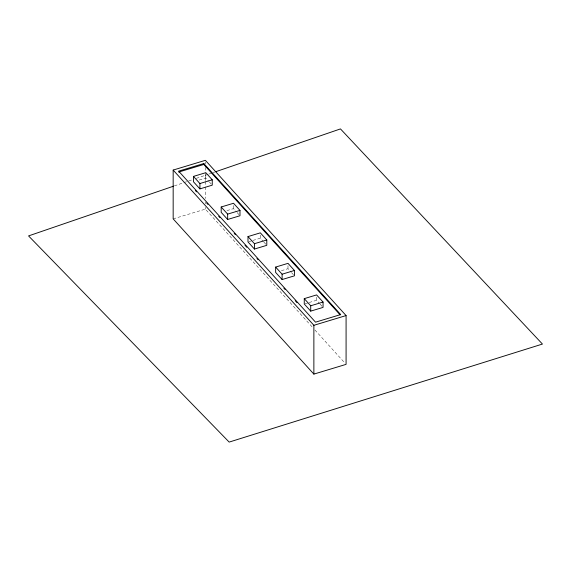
<?xml version="1.0" encoding="UTF-8"?>
<svg xmlns="http://www.w3.org/2000/svg" width="571" height="571" viewBox="0 0 571 571"><rect width="100%" height="100%" fill="white"/><g stroke="black" fill="none" stroke-linecap="round" stroke-linejoin="round"><path stroke-width="0.43" stroke-dasharray="2.85 2.14" d="M174.391 185.882L187.88 181.257M188.723 180.971L192.941 179.522M196.31 178.366L208.115 174.319M208.957 174.027L212.326 172.87M213.176 172.585L214.86 172.007M199.215 180.022L205.796 178.031L208.736 181.271M173.163 218.864L205.374 209.129L312.558 327.376M226.944 210.613L233.525 208.622L236.458 211.862M248.813 241.676L252.104 240.684M252.932 240.434L260.333 238.2L263.267 241.44M281.403 270.69L287.984 268.705L290.917 271.946M305.078 303.751L308.369 302.758M309.197 302.509L316.598 300.275L319.532 303.515M209.321 181.921L212.255 185.161M237.044 212.512L239.984 215.745M263.852 242.083L266.793 245.323M291.503 272.588L294.443 275.829M320.124 304.157L323.058 307.398M314.949 330.017L344.891 363.049M316.598 297.213L316.598 300.275M287.984 265.643L287.984 268.705M260.333 235.138L260.333 238.2M233.525 205.56L233.525 208.622M205.796 174.976L205.796 178.031M205.374 162.107L205.374 163.884M205.374 167.431L205.374 171.864M205.374 172.756L205.374 180.743M205.374 181.628L205.374 186.06M205.374 186.953L205.374 198.487M205.374 202.034L205.374 203.811M205.374 207.359L205.374 209.129"/><path stroke-width="0.86" d="M173.548 186.175L28.55 235.916L229.171 442.09L542.45 344.063L340.466 128.91L215.702 171.714M173.163 170.065L205.374 160.33L346.083 315.57L346.083 364.369L313.872 374.105L173.163 218.864L173.163 170.065L313.872 325.306L313.872 374.105M203.804 163.534L178.637 171.136L315.535 322.172L340.701 314.564L203.804 163.534L203.804 164.462L340.109 314.835M178.637 172.064L203.804 164.462M193.462 176.41L205.796 172.678L212.255 179.801L212.255 185.161L199.914 188.887L193.462 181.764L193.462 176.41L199.914 183.534L199.914 188.887M199.914 183.534L212.255 179.801M221.184 206.995L233.525 203.269L239.984 210.392L239.984 215.745L227.643 219.478L221.184 212.348L221.184 206.995L227.643 214.118L227.643 219.478M227.643 214.118L239.984 210.392M247.992 236.572L260.333 232.847L266.793 239.97L266.793 245.323L254.452 249.049L247.992 241.926L247.992 236.572L254.452 243.696L254.452 249.049M254.452 243.696L266.793 239.97M275.643 267.078L287.984 263.352L294.443 270.476L294.443 275.829L282.103 279.554L275.643 272.431L275.643 267.078L282.103 274.201L282.103 279.554M282.103 274.201L294.443 270.476M304.257 298.647L316.598 294.921L323.058 302.045L323.058 307.398L310.717 311.124L304.257 304L304.257 298.647L310.717 305.77L310.717 311.124M310.717 305.77L323.058 302.045M313.872 325.306L346.083 315.57M195.375 190.528L196.574 191.849M206.731 203.062L207.93 204.382M218.693 216.252L219.885 217.572M234.231 233.403L235.43 234.717M244.995 245.273L246.786 247.25M256.95 258.463L258.149 259.784M283.851 288.141L285.05 289.461M295.214 300.674L297.006 302.651"/></g></svg>
